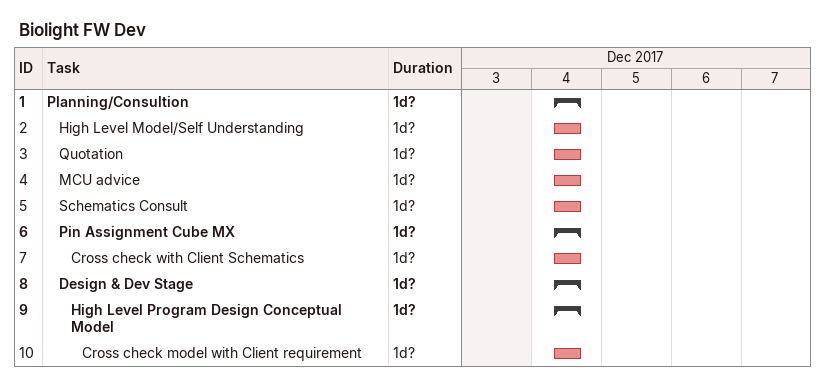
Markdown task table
Biolight FW Dev

| ID | Level | Task | Duration | Start | Finish |
|---|---|---|---|---|---|
| 1 | 1 | **Planning/Consultion** | 1d? | 2017-12-04 | 2017-12-04 |
| 2 | 2 | High Level Model/Self Understanding | 1d? | 2017-12-04 | 2017-12-04 |
| 3 | 2 | Quotation | 1d? | 2017-12-04 | 2017-12-04 |
| 4 | 2 | MCU advice | 1d? | 2017-12-04 | 2017-12-04 |
| 5 | 2 | Schematics Consult | 1d? | 2017-12-04 | 2017-12-04 |
| 6 | 2 | **Pin Assignment Cube MX** | 1d? | 2017-12-04 | 2017-12-04 |
| 7 | 3 | Cross check with Client Schematics | 1d? | 2017-12-04 | 2017-12-04 |
| 8 | 2 | **Design & Dev Stage** | 1d? | 2017-12-04 | 2017-12-04 |
| 9 | 3 | **High Level Program Design Conceptual Model** | 1d? | 2017-12-04 | 2017-12-04 |
| 10 | 4 | Cross check model with Client requirement | 1d? | 2017-12-04 | 2017-12-04 |
